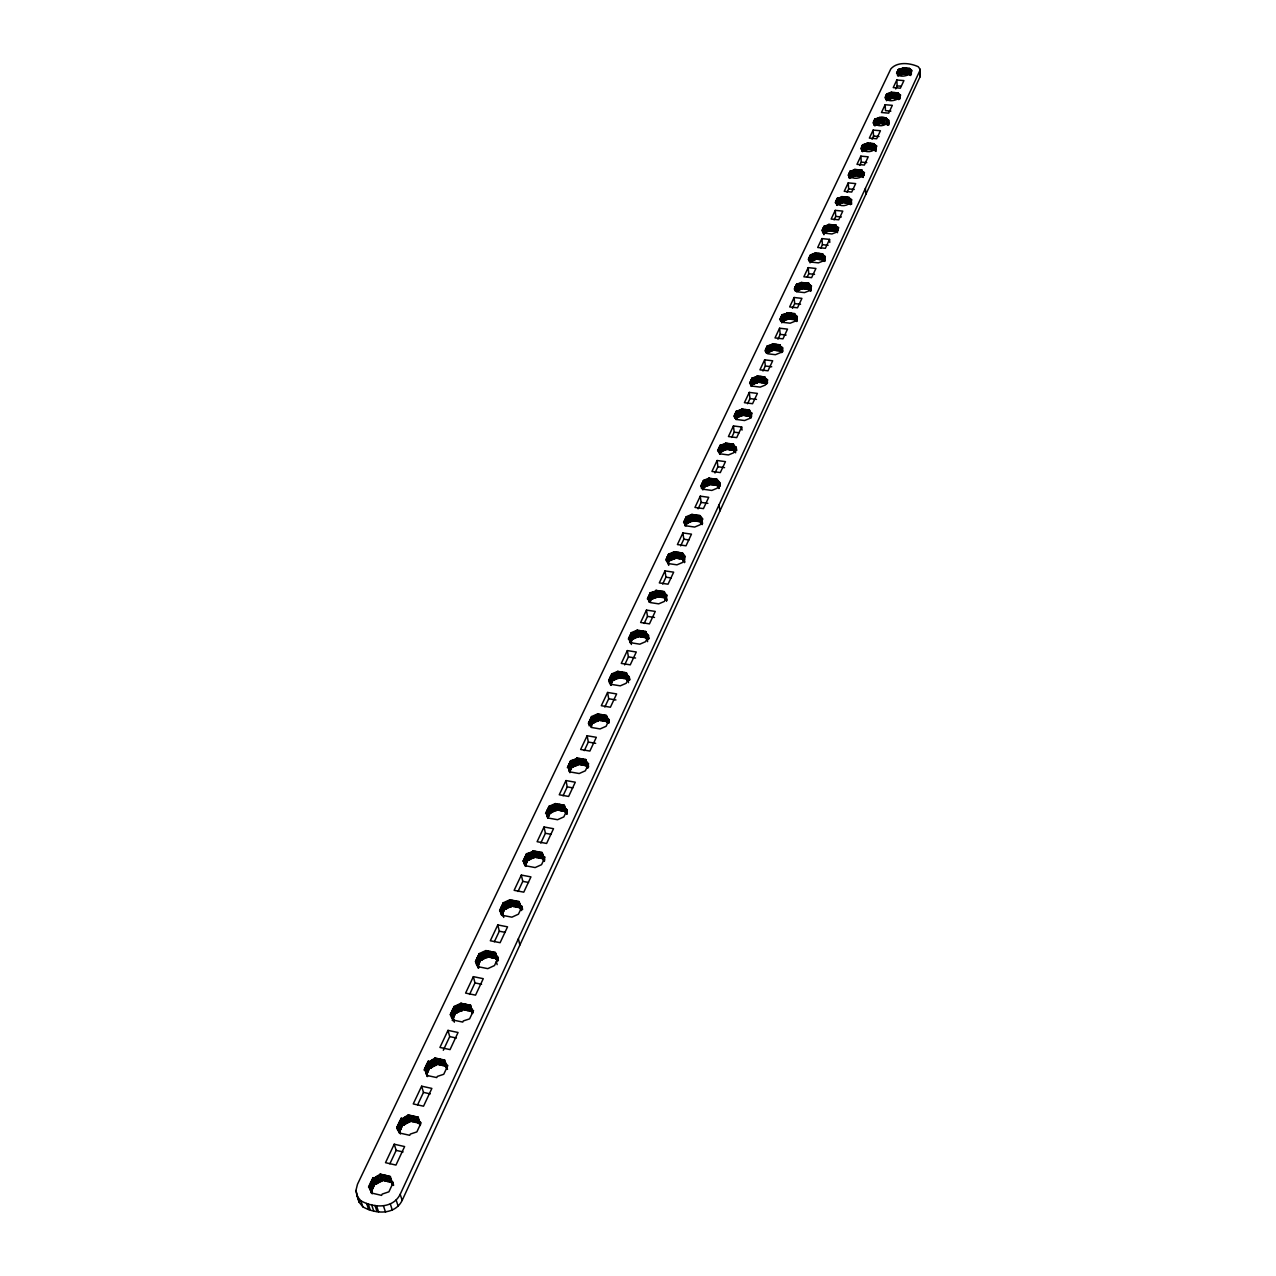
<?xml version="1.0" encoding="UTF-8"?>
<svg xmlns="http://www.w3.org/2000/svg" width="1276" height="1276" viewBox="0 0 1276 1276"><rect width="100%" height="100%" fill="white"/><g stroke="black" fill="none" stroke-linecap="round" stroke-linejoin="round"><path stroke-width="1.5" d="M919.852 77.166L919.773 68.84L918.289 66.735C910.075 62.955 897.395 61.376 890.823 68.92L357.471 1184.303L355.924 1190.524L357.12 1196.202L359.21 1202.327L362.863 1206.841C375.288 1214.082 394.81 1215.262 402.163 1200.413L919.852 77.166L919.773 68.84M357.12 1196.202L360.789 1200.716C373.246 1207.973 392.801 1209.154 400.201 1194.288L919.565 71.265M741.675 426.997L736.699 437.62L728.437 436.536L733.445 425.945L741.675 426.997L742.042 430.108M829.544 239.394L825.365 248.326L817.693 247.512L821.903 238.596L829.544 239.394L829.783 242.424M390.137 1177.11L392.609 1184.83L392.402 1182.629L382.274 1180.268L380.28 1174.143L390.424 1176.488L389.834 1177.748L391.955 1182.054L393.311 1182.373L388.909 1191.816L382.178 1194.097L381.588 1195.373L371.38 1192.98L371.986 1191.704L369.896 1187.366L368.525 1187.047L372.991 1177.652L374.346 1177.955L380.28 1174.143M417.938 1117.776L420.298 1125.464L420.075 1123.358L410.106 1121.125L404.348 1124.81L403.025 1124.507L401.111 1118.334L402.45 1118.637L408.224 1114.937L418.209 1117.17L420.442 1124.922M446.137 1067.534L446.68 1066.369L436.87 1064.264L435.1 1058.043L444.925 1060.149L446.137 1067.534L447.525 1069.352M470.365 1005.855L472.519 1013.495L472.28 1011.549L462.63 1009.539L460.859 1003.462M495.279 952.646L497.177 960.621L496.922 958.755L487.416 956.856L485.837 950.572L495.359 952.486L497.401 959.935M521.549 910.538L520.672 907.89M544.453 861.396L543.56 858.844L534.341 857.137L527.977 860.008L525.329 865.607M564.279 805.379L565.938 813.211L565.651 811.536L556.575 809.893L550.339 812.684L548.999 806.368L555.251 803.593L564.343 805.22L567.166 814.2M587.279 767.466L586.976 765.855L578.028 764.308L576.784 757.992L585.748 759.539L587.869 768.216M606.738 716.968L607.886 723.285L607.567 721.722L598.747 720.254L597.583 713.938L606.419 715.421L608.094 719.329L609.274 719.52L606.116 726.283L600.087 728.931L591.203 727.432L591.633 726.523L588.38 723.301L591.57 716.554L597.583 713.938M610.741 684.59L609.88 680.618L608.7 680.427L611.794 673.903L617.68 671.367L626.404 672.771L628.398 681.272L627.074 679.948L626.341 672.899M664.987 598.731L665.37 597.918L656.917 596.642L655.944 590.357L664.413 591.617L664.987 598.731L666.742 600.677L665.785 594.377L664.03 592.431M684.781 561.934L683.043 560.068L682.5 552.986L674.159 551.774L668.592 554.119L665.785 560.02L668.576 563.609L676.966 564.837L682.548 562.477L685.308 556.543L682.5 552.986M701.816 523.75L700.891 521.836L692.661 520.688L687.206 522.953L685.866 525.824L684.973 519.555M725.294 443.474L725.948 449.934L725.47 443.107L733.493 444.16L735.167 452.183L734.242 450.38L726.235 449.327L720.972 451.497L719.903 453.762L719.122 447.541M751.101 418.002L750.176 416.263L742.281 415.258L737.097 417.364L736.061 419.565L735.311 413.36M757.513 382.864L757.146 376.005L764.962 376.962L765.999 384.299L765.632 383.151L757.832 382.194L752.744 384.236L751.739 386.373L751.038 380.2M772.634 350.74L772.299 343.93L780.019 344.823L781.582 352.623L780.657 350.996L772.953 350.087L767.355 353.308L766.701 347.152M787.324 319.526L787.021 312.764L794.645 313.625L795.602 320.834L795.235 319.766L787.627 318.888L782.14 322.031L781.518 315.906M809.223 284.341L811.536 286.031L809.367 290.689L804.486 292.603L796.926 291.773L794.262 289.014L796.463 284.373L801.328 282.474L808.84 283.288L809.766 290.45L809.399 289.413L801.886 288.583L796.495 291.646L795.921 285.537M823.036 254.833L825.333 256.46L823.211 260.99L818.41 262.872L810.962 262.074L808.298 259.411L810.435 254.897L815.22 253.031L822.653 253.812L823.546 260.926L823.18 259.905L815.747 259.108L810.451 262.106L809.909 256.013M836.083 225.15L837.487 232.647L836.29 231.785L836.083 225.15L828.746 224.401L828.969 231.036L824.551 232.264L823.674 234.114M850.518 204.686L849.337 203.857L849.114 197.349M861.3 170.059L862.034 176.662L861.874 170.107L854.697 169.437L854.872 175.992L850.087 178.209L849.641 172.212M874.251 143.694L875.559 150.983L874.395 150.201L874.251 143.694L867.154 143.04L867.313 149.547L862.927 151.015L862.512 145.049M885.751 117.902C890.536 129.642 881.381 120.534 876.197 125.016L874.794 125.909L874.395 119.976M887.49 99.991L884.938 97.758L886.756 93.914L891.127 92.287L898.049 92.877L898.767 99.64L898.384 98.794M909.82 74.311L909.501 68.441L902.658 67.883L902.738 74.263L899.596 75.428M627.313 674.972L629.243 676.727L626.197 683.266L620.28 685.834L611.523 684.414L610.167 681.432M734.418 445.946L736.252 447.366L733.732 452.757L728.437 454.942L720.382 453.873L717.638 450.651L720.19 445.26L725.135 443.825M418.209 1117.17L417.651 1118.382L420.426 1124.443M470.621 1005.297L470.094 1006.413L472.216 1010.209L473.524 1010.48L469.6 1018.87L463.284 1020.944L462.757 1022.076L453.044 1020.034L453.57 1018.918L451.481 1015.09L450.189 1014.819L454.144 1006.461L460.955 1003.287L470.621 1005.297L471.37 1008.598M496.412 959.839L495.359 952.486M519.204 901.606L518.71 902.642L520.831 906.135L522.091 906.391L518.455 914.174L511.899 917.173L502.473 915.339L502.967 914.286L499.618 910.522L503.302 902.754L509.826 899.787L519.204 901.606L519.938 904.748M533.878 858.126L532.937 850.837L542.172 852.543L544.501 860.072M586.609 766.637L585.748 759.539L586.753 766.318M645.72 631.524L647.395 635.161L648.543 635.352L645.592 641.668L639.802 644.173L631.173 642.801L631.572 641.956L628.366 638.973L631.349 632.657L637.123 630.185L645.72 631.524L646.166 634.81M717.016 479.313L719.808 482.631L717.208 488.198L711.817 490.431L703.65 489.314L700.891 485.981L703.523 480.43L708.898 478.213L717.016 479.313L717.766 485.678M741.946 415.96L741.547 409.054L749.459 410.059L751.676 416.151M861.874 170.107L863.74 175.45M879.292 117.328L879.467 123.708C874.331 112.974 891.701 116.722 888.67 125.176M909.501 68.441L912.053 70.595L910.298 74.343L902.738 74.263M370.917 1192.438L375.016 1183.777L372.991 1177.652M403.025 1124.507L399.085 1132.833L397.155 1126.66M426.87 1074.041L429.932 1067.534L428.146 1061.313L429.454 1061.6L435.1 1058.043M452.198 1020.401L455.835 1012.697L462.103 1010.656L460.955 1003.287M477.926 965.948L480.781 959.903L479.186 953.635L485.837 950.572M502.058 914.86L504.817 909.038L503.302 902.754M547.771 818.091L550.339 812.684M610.614 685.1L612.911 680.22L611.794 673.903L613.102 680.252M667.906 563.801L669.533 560.387L668.592 554.119M837.263 198.322L835.238 202.597C838.89 205.723 844.026 206.967 848.811 203.937L849.784 204.032L851.794 199.742C848.125 196.632 843.021 195.403 838.236 198.418L837.263 198.322L837.582 204.67L837.104 198.657M394.22 1144.205L385.511 1162.675L395.959 1165.068L404.62 1146.566L394.22 1144.205L396.166 1150.378L389.866 1163.792M421.638 1086.179L413.249 1103.931L423.536 1106.196L431.862 1088.412L421.638 1086.179L423.472 1092.384L417.619 1104.793M447.988 1030.37L439.933 1047.437L450.045 1049.606L458.052 1032.491L447.988 1030.37L449.71 1036.606L443.298 1050.26M473.364 976.65L465.596 993.095L475.549 995.136L483.269 978.676L473.364 976.65L474.975 982.919L469.568 994.419M497.784 924.925L490.319 940.747L500.112 942.693L507.545 926.839L497.784 924.925L499.315 931.209L494.354 941.752M521.342 875.065L514.132 890.329L523.782 892.163L530.944 876.883L521.342 875.065L522.777 881.365L517.992 891.525M544.039 826.976L537.1 841.697L546.606 843.452L553.513 828.698L544.039 826.976L545.41 833.276L540.785 843.101M565.97 780.561L559.255 794.773L568.617 796.447L575.285 782.204L565.97 780.561L567.246 786.877L563.067 795.761M587.12 735.758L580.644 749.475L589.879 751.07L596.323 737.305L587.12 735.758L588.332 742.058L584.296 750.639M607.583 692.453L601.315 705.708L610.406 707.223L616.627 693.937L607.583 692.453L608.716 698.754L604.808 707.048M627.345 650.585L621.284 663.408L630.264 664.844L636.277 652.004L627.345 650.585L628.414 656.885L624.65 664.908M646.469 610.087L640.616 622.497L649.452 623.868L655.274 611.427L646.469 610.087L647.49 616.388L644.141 623.47M664.987 570.898L659.309 582.909L668.034 584.201L673.664 572.174L664.987 570.898L665.944 577.167L662.707 584.041M682.915 532.937L677.412 544.565L686.01 545.809L691.48 534.15L682.915 532.937L683.808 539.206L680.682 545.857M700.269 496.157L694.957 507.433L703.443 508.614L708.722 497.321L700.269 496.157L701.13 502.409L698.084 508.853M717.112 460.508L711.944 471.45L720.318 472.567L725.454 461.625L717.112 460.508L717.909 466.745L714.975 472.997M749.283 392.402L744.418 402.69L752.569 403.71L757.402 393.407L749.283 392.402L749.985 398.591L747.561 403.742M764.659 359.832L759.938 369.833L767.992 370.79L772.682 360.789L764.659 359.832L765.329 366.005L762.968 370.997M779.588 328.219L775.01 337.917L782.954 338.842L787.515 329.128L779.588 328.219L780.21 334.36L777.929 339.209M794.103 297.499L789.653 306.926L797.5 307.803L801.918 298.361L794.103 297.499L794.677 303.608L792.46 308.329M808.202 267.641L803.864 276.796L811.616 277.642L815.922 268.47L808.202 267.641L808.745 273.734L807.309 276.78M835.254 210.365L831.154 219.041L838.715 219.807L842.782 211.114L835.254 210.365L835.732 216.41L834.089 219.871M848.221 182.883L844.233 191.32L851.714 192.054L855.67 183.6L848.221 182.883L848.668 188.896L847.089 192.277M860.853 156.135L856.978 164.349L864.362 165.051L868.206 156.82L860.853 156.135L861.268 162.116L859.721 165.417M873.151 130.088L869.371 138.095L876.676 138.749L880.424 130.742L873.151 130.088L873.55 136.038L872.034 139.243M885.145 104.728L881.461 112.511L888.67 113.149L892.323 105.334L885.145 104.728L885.496 110.645L890.887 111.108M896.821 79.989L893.232 87.597L900.362 88.188L903.918 80.595L896.821 79.989L897.156 85.891L895.72 88.937M419.501 1121.365L421.112 1122.8L416.869 1131.892L410.282 1134.093L409.724 1135.305L399.675 1133.04L400.249 1131.828L398.16 1127.665L396.82 1127.378L401.111 1118.334M576.337 758.917L570.659 760.687L571.919 767.004L577.581 765.233L576.784 757.992M655.561 591.171L650.266 592.75L651.27 599.05L656.534 597.455L655.944 590.357M691.799 514.419L686.328 516.7L683.617 522.426L686.376 525.871L694.654 527.052L700.157 524.755L702.821 519.013L700.03 515.568L691.799 514.419L692.613 520.799M375.016 1183.777L376.372 1184.096L382.274 1180.268M429.932 1067.534L431.256 1067.805L436.87 1064.264M480.781 959.903L487.416 956.856M504.817 909.038L511.309 906.088L519.938 907.746M577.581 765.233L578.028 764.308M589.735 720.462L590.932 726.762L592.766 722.87L598.747 720.254M612.911 680.22L618.796 677.668L627.489 679.071M629.626 636.309L630.695 642.61L632.402 638.957L638.175 636.485L646.741 637.825L647.666 639.946L646.629 633.646M656.534 597.455L656.917 596.642M669.533 560.387L674.701 558.84L674.159 551.774L674.892 558.457M702.215 483.205L703.044 489.442L704.352 486.666L709.36 485.199L708.898 478.213M731.69 437.461L734.194 432.149L733.445 425.945M820.739 248.246L822.43 244.673L821.903 238.596M828.969 231.036L836.577 231.211M837.742 204.351L842.096 203.139L841.889 196.536M854.872 175.992L862.289 176.12M888.048 99.895L891.477 98.188L898.814 98.938L900.617 95.094L898.432 93.738M428.146 1061.313L424.015 1070.006L425.339 1070.293L427.141 1076.497M479.186 953.635L475.358 961.689L476.634 961.96L478.739 965.629L478.229 966.714L487.799 968.643L494.482 965.549L498.262 957.463L494.865 953.555M532.475 851.826L526.557 853.708L523.016 861.188L526.334 864.809L525.856 865.814L535.138 867.568L541.55 864.665L545.059 857.153L543.815 856.914M548.999 806.368L545.57 813.594L546.798 813.817L547.755 817.884M570.659 760.687L567.341 767.673L568.554 767.881L569.479 771.916M741.212 409.755L736.364 411.159L733.891 416.375L736.619 419.501L744.562 420.522L749.778 418.4L752.218 413.169L751.149 413.025M756.827 376.691L752.058 378.063L749.65 383.119L752.361 386.149L760.209 387.106L765.329 385.049L767.705 379.961L765.329 378.111M771.996 344.584L767.291 345.924L764.962 350.836L767.658 353.771L775.409 354.696L780.433 352.67L782.746 347.742L780.944 346.45M786.718 313.402L782.092 314.709L779.811 319.494L782.507 322.318L790.147 323.195L795.107 321.233L797.34 316.448L795.012 314.694M854.442 169.995L850.135 171.175L848.157 175.322C851.81 178.369 856.85 179.565 861.571 176.614L862.544 176.71L864.49 172.531L863.533 172.435M902.419 68.378L898.352 69.462L896.565 73.21L899.102 75.38L898.798 69.51M837.008 226.586L838.747 227.718L836.689 232.12L831.968 233.955L824.583 233.189L821.951 230.605L824.041 226.219L828.459 224.991M875.161 145.001L876.851 146.038L874.953 150.089L873.996 150.01C869.339 152.897 864.378 151.748 860.742 148.782L862.656 144.73L866.898 143.582M888.192 124.107L887.952 120.151L888.893 120.231L887.043 124.187L886.102 124.107C881.493 126.93 876.612 125.814 872.991 122.943L874.873 118.987L879.052 117.855M897.889 98.858C893.168 101.57 883.407 102.335 886.756 93.914L887.267 99.831M909.373 74.279C904.684 76.879 894.97 77.932 898.352 69.462M897.156 85.891L900.697 86.178M873.55 136.038L878.989 136.532M874.634 149.659L867.313 149.547L867.154 143.04M861.268 162.116L866.787 162.642M848.668 188.896L854.25 189.438M842.367 202.565L849.609 203.283M835.732 216.41L841.362 216.968M822.43 244.673L828.14 245.263M808.745 273.734L814.535 274.356M794.677 303.608L800.53 304.262M780.21 334.36L786.144 335.046M765.329 366.005L771.725 366.77M749.985 398.591L756.477 399.388M734.194 432.149L739.123 432.787M717.909 466.745L724.561 467.638M709.711 484.465L717.83 485.566L719.201 488.054L718.707 484.976M701.13 502.409L707.877 503.35M683.808 539.206L688.944 539.939M675.084 558.059L683.41 559.271M665.944 577.167L671.144 577.948M665.785 594.377L667.236 595.302L664.381 601.427L658.687 603.851L650.17 602.559L650.569 601.746L647.379 598.859L650.266 592.75L651.446 599.066L650.058 601.618L649.053 595.318M647.49 616.388L654.508 617.456M628.414 656.885L635.544 658.017M608.716 698.754L615.941 699.95M588.332 742.058L595.669 743.318M567.246 786.877L572.828 787.866M566.002 809.431L567.214 809.654L563.832 816.895L557.564 819.718L548.425 818.06L547.085 814.726M545.41 833.276L551.072 834.313M522.777 881.365L528.535 882.45M499.315 931.209L505.152 932.357M474.975 982.919L481.578 984.259M449.71 1036.606L456.409 1038.026M423.472 1092.384L430.267 1093.883M396.166 1150.378L403.088 1151.941M585.317 760.464L588.619 763.798L585.349 770.8L579.192 773.527L570.181 771.948L568.841 768.758M444.383 1061.313L447.382 1068.379M360.789 1200.716L362.863 1206.841M355.924 1190.524L359.21 1202.327M366.627 1203.443L368.684 1209.552M371.571 1204.608L373.613 1210.717M368.158 1203.81L370.231 1209.919M371.204 1190.763L372.225 1193.826M369.896 1187.366L371.683 1193.172M369.673 1187.318L371.204 1191.912M369.211 1187.206L370.231 1190.269M368.876 1186.313L369.896 1189.376M374.969 1205.405L377.01 1211.53M371.109 1181.608L373.15 1187.733M370.758 1182.342L372.799 1188.466M370.407 1183.075L372.448 1189.2M369.641 1184.702L371.683 1190.827M376.516 1205.772L378.557 1211.897M374.139 1177.908L376.372 1184.096M383.518 1206.091L385.543 1212.2M373.661 1177.796L375.702 1183.937M373.198 1177.7L375.224 1183.825M372.64 1178.386L374.666 1184.511M371.874 1179.997L373.916 1186.122M376.883 1176.392L378.892 1182.533M375.575 1177.11L377.584 1183.251M381.061 1174.319L383.071 1180.459M390.328 1204.018L392.322 1210.142M380.184 1174.335L382.194 1180.475M379.977 1174.765L381.987 1180.906M379.769 1175.196L381.684 1181.528M378.254 1175.818L380.264 1181.959M385.352 1175.308L387.346 1181.448M384.554 1175.132L386.548 1181.273M382.816 1174.717L384.81 1180.858M390.328 1176.679L393.168 1185.452M389.627 1176.312L391.62 1182.437M389.93 1177.541L391.828 1183.889M396.134 1199.95L398.112 1206.075M387.888 1175.898L389.866 1182.039M386.134 1175.499L388.127 1181.64M392.641 1182.214L393.63 1185.276M392.163 1182.102L393.152 1185.165M400.201 1194.288L402.163 1200.413M397.905 1125.113L399.819 1131.286M399.484 1130.919L400.441 1133.997M397.952 1127.633L399.819 1132.992M397.027 1127.426L398 1130.504M396.82 1127.378L397.793 1130.456M400.042 1120.583L401.956 1126.756M399.308 1122.13L401.222 1128.319M398.973 1122.848L400.887 1129.021M398.638 1123.55L400.552 1129.723M403.631 1117.808L405.545 1123.996M402.45 1118.637L404.348 1124.81M402.243 1118.589L404.141 1124.762M401.781 1118.478L403.679 1124.666M401.318 1118.382L403.232 1124.555M400.776 1119.036L402.69 1125.209M406.262 1116.564L408.161 1122.736M404.923 1117.122L406.821 1123.295M410.728 1115.495L412.595 1121.684M409.006 1115.112L410.888 1121.301M408.224 1114.937L410.027 1121.317M407.937 1115.543L409.835 1121.732M407.746 1115.958L409.644 1122.146M407.65 1116.149L409.548 1122.338M413.998 1116.229L415.864 1122.417M413.217 1116.053L415.099 1122.242M412.435 1115.878L414.317 1122.067M417.427 1116.994L419.517 1124.571M415.721 1116.612L417.587 1122.8M425.052 1067.821L427.572 1076.497M425.131 1070.245L426.519 1074.504M427.109 1063.482L428.911 1069.687M426.407 1064.966L428.21 1071.186M426.088 1065.651L427.891 1071.872M425.769 1066.337L427.572 1072.542M430.618 1060.803L432.405 1067.023M429.454 1061.6L431.256 1067.805M429.246 1061.552L431.049 1067.773M428.8 1061.457L430.602 1067.661M428.353 1061.361L430.14 1067.565M427.827 1061.983L429.613 1068.203M434.829 1058.617L436.599 1064.838M434.637 1059.016L436.408 1065.237M434.558 1059.192L436.328 1065.412M433.186 1059.59L434.972 1065.811M431.862 1060.133L433.649 1066.353M437.556 1058.57L439.327 1064.79M435.866 1058.203L437.636 1064.423M435.004 1058.219L436.791 1064.439M442.469 1059.622L444.223 1065.843M440.778 1059.255L442.533 1065.476M440.013 1059.096L441.767 1065.316M439.247 1058.936L441.002 1065.157M445.276 1061.887L447.094 1067.805M445.165 1062.174L446.919 1068.395M445.085 1062.286L446.409 1066.959M444.16 1059.989L446.217 1067.358M451.481 1015.09L453.028 1020.832M451.273 1015.042L452.135 1018.168M450.492 1014.165L451.353 1017.291M453.155 1008.534L454.862 1014.787M452.47 1009.97L454.176 1016.222M452.167 1010.624L453.873 1016.876M451.863 1011.278L453.554 1017.53M453.57 1018.918L454.336 1022.204M451.178 1012.729L453.044 1020.274M456.569 1005.967L458.259 1012.203M455.436 1006.716L457.127 1012.969M455.245 1006.684L456.936 1012.921M454.798 1006.589L456.489 1012.841M454.144 1006.461L456.042 1012.745M453.841 1007.099L455.532 1013.351M460.684 1003.845L462.359 1010.098M460.508 1004.228L462.183 1010.48M460.429 1004.403L462.103 1010.656M459.089 1004.786L460.764 1011.039M457.797 1005.313L459.472 1011.565M465.022 1004.132L466.697 1010.385M463.363 1003.797L465.038 1010.034M461.705 1003.446L463.379 1009.699M468.196 1004.786L469.855 1011.039M466.537 1004.451L468.196 1010.704M465.788 1004.292L467.447 1010.544M471.945 1009.157L472.758 1012.283M471.482 1008.152L472.726 1012.841M470.19 1006.238L471.833 1012.49M469.871 1005.137L471.753 1012.665M477.575 957.032L479.186 963.3M477.272 957.67L478.883 963.938M476.985 958.292L478.58 964.56M477.974 964.815L478.771 967.958M476.315 959.68L478.165 967.064M476.634 961.96L478.245 968.229M476.442 961.913L477.24 965.055M475.996 961.833L476.809 964.959M475.661 961.067L476.873 965.773M480.462 953.89L482.057 960.158M480.255 953.858L481.85 960.126M479.824 953.762L481.419 960.03M479.377 953.682L480.972 959.951M478.883 954.273L480.478 960.541M478.229 955.644L479.84 961.913M484.019 952.024L485.598 958.308M482.759 952.534L484.354 958.802M481.562 953.156L483.157 959.424M488.214 951.051L489.793 957.319M486.587 950.732L488.166 957M485.757 950.748L487.336 957.016M485.582 951.114L487.161 957.383M485.406 951.481L486.906 957.925M446.233 1064.168L447.828 1065.556L443.745 1074.28L437.301 1076.418L436.759 1077.582L426.886 1075.445L427.428 1074.264L425.339 1070.293M492.983 952.008L494.546 958.276M491.34 951.673L492.903 957.957M490.606 951.529L492.169 957.798M489.856 951.386L491.42 957.654M497.624 957.335L498.39 960.477M497.177 957.239L497.959 960.381M496.683 956.187L497.863 960.892M495.12 953.012L496.667 959.297M494.625 952.327L496.492 959.664M496.38 961.498L497.146 964.64M499.921 909.916L501.053 914.621M502.393 904.7L503.892 910.984M501.755 906.024L503.27 912.308M501.468 906.63L502.983 912.914M502.967 914.286L503.733 917.428M501.181 907.236L502.696 913.52M500.543 908.576L502.377 915.817M500.878 910.761L501.931 914.892M500.686 910.729L501.452 913.871M505.647 902.292L507.146 908.576M504.562 902.993L506.062 909.294M504.371 902.961L505.87 909.246M503.94 902.882L505.44 909.166M503.51 902.802L505.009 909.086M503.015 903.36L504.53 909.644M510.56 899.931L512.043 906.231M509.826 899.787L511.229 906.247M509.571 900.314L511.07 906.598M509.411 900.665L510.894 906.949M509.331 900.824L510.815 907.124M518.375 938.753L519.874 945.038M508.039 901.191L509.539 907.491M506.811 901.685L508.311 907.97M514.515 900.697L515.982 906.981M513.781 900.553L515.249 906.853M512.17 900.25L513.638 906.534M520.082 904.237L521.182 908.959M519.125 901.765L520.943 909.692M518.949 902.116L520.05 906.837M518.471 901.462L520.177 908.927M516.86 901.143L518.327 907.443M515.233 900.84L516.716 907.124M521.884 906.343L522.618 909.501M521.453 906.263L522.187 909.405M521.023 906.183L521.756 909.325M520.544 905.163L521.565 909.294M525.68 855.574L527.1 861.874M525.074 856.85L526.494 863.15M524.787 857.44L526.222 863.74M524.516 858.03L525.935 864.33M524.994 863.246L525.696 866.404M523.91 859.306L525.329 866.149M524.053 861.38L524.771 864.538M523.288 860.598L524.34 864.458M528.854 853.245L530.274 859.545M527.61 853.899L529.221 860.231M527.179 853.819L528.599 860.12M526.557 853.708L528.168 860.04M526.286 854.282L527.706 860.582M533.655 850.964L535.059 857.265M532.937 850.837L534.277 857.281M532.698 851.331L534.102 857.632M531.215 852.177L532.618 858.493M530.003 852.655L531.406 858.955M538.281 851.826L539.668 858.126M537.563 851.682L538.95 857.982M536.829 851.555L538.233 857.855M535.25 851.252L536.638 857.568M543.528 855.973L544.214 859.131M543.066 855.095L544.102 859.817M542.172 852.543L543.847 860.582M541.949 853.038L543.321 859.354M541.79 853.389L543.161 859.689M541.455 852.416L543.097 859.849M539.876 852.113L541.247 858.413M544.007 856.946L544.708 860.104M546.431 811.791L547.468 816.975M546.606 813.785L547.276 816.943M550.02 806.56L551.551 812.908M549.605 806.48L550.945 812.796M549.19 806.416L550.53 812.716M548.728 806.942L550.068 813.243M548.138 808.171L549.477 814.487M547.563 809.415L548.903 815.731M547.292 809.989L548.632 816.289M547.021 810.547L548.361 816.847M553.561 804.901L554.885 811.217M552.364 805.363L553.704 811.664M551.248 805.922L552.588 812.238M557.516 803.992L558.84 810.308M555.953 803.72L557.277 810.021M555.251 803.593L556.495 810.053M555.012 804.071L556.336 810.388M554.869 804.406L556.113 810.866M562.078 804.821L563.37 811.121M560.499 804.534L561.823 810.85M559.797 804.406L561.105 810.723M559.079 804.279L560.403 810.595M566.608 809.542L567.262 812.7M565.699 808.521L566.672 813.259M565.252 807.676L566.544 813.992M564.12 805.698L565.428 812.014M563.641 805.092L565.204 812.493M568.171 765.919L569.192 771.039M571.664 760.863L573.115 767.211M571.249 760.799L572.509 767.099M570.851 760.719L572.111 767.035L570.021 771.023L568.745 764.723M570.404 761.23L571.664 767.546M569.83 762.426L571.09 768.742M569.271 763.622L570.531 769.938M569 764.18L570.276 770.481M569.287 769.572L569.925 772.73M575.125 759.252L576.369 765.568M573.961 759.698L575.221 766.015M572.876 760.257L574.12 766.557M579.017 758.375L580.261 764.691M577.486 758.104L578.73 764.42M576.704 758.135L577.964 764.452M576.561 758.454L577.661 765.09M583.499 759.156L584.727 765.472M581.968 758.885L583.196 765.201M581.266 758.757L582.494 765.074M580.564 758.646L581.792 764.962M588.013 763.702L588.619 766.86M587.598 763.622L588.204 766.78M587.104 762.713L588.013 766.748M586.657 761.9L587.566 766.637M585.046 759.411L586.545 766.78M590.23 719.393L591.426 725.709M589.975 719.919L591.171 726.235M589.177 721.61L589.783 724.768M588.635 722.774L589.225 725.932M593.755 716.139L594.935 722.439M592.766 716.761L593.946 723.061M592.574 716.729L593.755 723.045M592.176 716.665L593.356 722.966M591.57 716.554L592.957 722.902M591.33 717.08L592.527 723.396M590.772 718.244L591.968 724.545M598.269 714.05L599.449 720.366M597.375 714.385L598.54 720.701M597.216 714.704L598.332 721.147M595.956 715.166L597.136 721.482M594.823 715.597L596.004 721.913M602.687 714.799L603.851 721.1M602.001 714.672L603.165 720.988M601.299 714.56L602.479 720.876M599.784 714.305L600.964 720.621M608.684 719.425L609.258 722.583M608.269 719.361L608.843 722.519M607.791 718.484L608.652 723.221M607.328 717.686L608.189 722.423M606.355 715.549L607.36 722.184M606.068 716.171L607.216 722.487M605.733 715.294L607.153 722.631M604.202 715.038L605.366 721.355M610.008 677.668L611.14 683.984M610.63 682.197L611.188 685.356M609.481 678.8L610.725 685.34M609.29 680.523L609.864 683.681M608.955 679.917L609.513 683.075M613.931 673.489L615.048 679.805M612.783 674.063L614.075 680.411M612.384 673.999L613.501 680.315M611.555 674.414L612.671 680.73M611.029 675.53L612.145 681.847M610.502 676.663L611.619 682.963M610.247 677.157L611.379 683.473M617.68 671.367L618.732 677.811M617.472 671.798L618.589 678.098M617.345 672.101L618.381 678.545M616.101 672.548L617.217 678.864M614.984 672.978L616.101 679.279M622.72 672.181L623.82 678.481M622.034 672.069L623.135 678.369M621.364 671.958L622.449 678.258M619.865 671.718L620.965 678.019M618.366 671.479L619.466 677.779M627.76 675.722L628.621 679.693M627.952 679.486L628.494 682.644M626.404 672.771L627.808 680.571M626.053 673.505L627.074 679.948M625.719 672.659L626.803 678.976M624.219 672.42L625.304 678.72M629.243 676.727L629.786 679.885M629.052 676.695L629.594 679.853M628.653 676.631L629.196 679.789M628.255 676.567L628.797 679.725M630.089 635.32L631.157 641.621M629.865 635.815L631.381 644.508M629.818 639.93L630.344 643.088M629.116 637.394L629.865 642.275M633.454 632.258L634.507 638.558M633.55 639.148L632.497 632.848L633.375 639.116M631.923 632.752L632.976 639.053M631.349 632.657L632.593 638.989M631.11 633.151L632.178 639.451M630.599 634.236L631.668 640.536M637.793 630.296L638.845 636.596M637.123 630.185L638.112 636.628M636.931 630.615L637.84 637.202M636.724 631.03L637.777 637.33M635.576 631.349L636.628 637.649M634.475 631.748L635.528 638.048M642.083 630.966L643.12 637.266M641.413 630.854L642.45 637.155M640.743 630.759L641.78 637.059M639.276 630.519L640.313 636.82M648.367 635.32L648.878 638.463M647.969 635.257L648.83 638.989M647.57 635.193L648.08 638.351M647.091 634.379L647.857 639.116M646.039 632.976L647.586 641.653M645.512 631.955L646.406 638.542L645.05 631.429M643.567 631.189L644.603 637.49M651.223 592.893L652.227 599.194M650.84 592.846L651.829 599.13M650.042 593.228L651.047 599.513M649.548 594.281L650.553 600.565M648.83 595.796L649.835 602.097M648.607 596.275L649.356 600.996M648.096 597.327L649.021 602.176M655.609 591.043L656.598 597.327M654.428 591.474L655.417 597.758M653.344 591.873L654.333 598.157M652.339 592.351L653.328 598.651M651.398 592.925L652.403 599.21M660.17 590.979L661.143 597.28M659.517 590.884L660.49 597.184M658.049 590.676L659.038 596.961M656.598 590.453L657.587 596.737M655.752 590.756L656.725 597.04M665.338 593.675L666.503 601.028M664.748 593.021L665.705 599.321M664.222 592.032L665.179 598.316M663.743 591.522L664.716 597.822M662.292 591.298L663.265 597.599M660.84 591.091L661.813 597.375M666.088 595.142L666.822 599.864M668.768 554.151L669.693 560.419M668.369 554.582L669.31 560.85M667.89 555.586L668.831 561.871M667.412 556.607L668.704 565.38M667.188 557.07L668.13 563.354M666.965 557.532L667.683 562.237M666.487 558.553L666.965 561.679M672.675 552.859L673.6 559.143M671.607 553.258L672.548 559.526M670.618 553.736L671.559 560.005M669.533 554.263L670.634 560.563M669.15 554.199L670.075 560.483M677.668 552.285L678.593 558.569M676.232 552.077L677.157 558.362M674.797 551.87L675.722 558.154M673.84 552.444L674.701 558.84M682.851 554.342L683.761 560.627M682.325 553.385L683.043 560.068M681.847 552.891L682.756 559.175M680.411 552.683L681.336 558.968M678.976 552.476L679.901 558.76M678.322 552.38L679.247 558.665M684.191 556.384L684.638 559.526M683.888 555.65L684.558 560.371M683.426 554.964L684.606 562.19M683.936 559.51L684.383 562.652M686.871 516.78L687.764 523.032M686.328 516.7L687.381 522.985M686.121 517.147L686.998 523.399M685.643 518.12L686.536 524.388M685.18 519.109L686.073 525.377M684.765 520.002L685.435 524.691M684.718 522.57L685.164 525.712M684.287 520.991L684.957 525.68M691.608 514.802L692.485 521.071M691.496 515.057L692.31 521.453M690.348 515.472L691.209 521.74M689.295 515.855L690.172 522.107M688.322 516.317L689.2 522.57M687.429 516.844L688.306 523.112M687.254 516.828L688.147 523.08M695.914 514.994L696.776 521.262M695.276 514.914L696.138 521.166M693.857 514.707L694.718 520.975M692.437 514.515L693.315 520.768M701.72 518.854L702.358 523.559M701.417 518.152L702.263 524.42M700.955 517.482L702.119 524.564M700.38 516.876L701.242 523.144M700.253 517.147L700.715 522.219M699.726 516.222L700.54 522.602M699.392 515.488L700.253 521.756M697.972 515.281L698.833 521.549M696.552 515.089L697.414 521.358M701.545 484.593L701.975 487.719M701.098 485.55L701.513 488.66M701.896 518.885L702.534 523.575M705.484 480.047L706.314 486.3M704.432 480.558L705.437 486.826M704.065 480.51L704.894 486.746M703.523 480.43L704.527 486.698M703.315 480.861L704.145 487.113M702.869 481.818L703.698 488.054M702.406 482.775L703.251 489.011M702.007 483.636L702.837 489.872L702.294 486.81M709.52 478.293L710.349 484.545M708.834 478.325L709.536 484.832M708.595 478.835L709.36 485.199M707.462 479.234L708.292 485.486M706.441 479.601L707.271 485.853M714.991 479.042L715.804 485.279M713.587 478.851L714.4 485.103M712.949 478.771L713.762 485.008M712.311 478.675L713.14 484.928M710.923 478.484L711.737 484.736M719.632 482.615L720.206 485.757M719.6 483.062L719.999 486.188M719.249 482.567L719.648 485.693M718.882 482.503L719.281 485.63M718.404 481.802L718.994 486.491M717.941 481.164L718.898 488.533M717.367 480.574L718.181 486.826M716.841 479.68L717.527 486.188L716.378 479.234M719.09 504.754L719.903 511.022M721.1 445.388L721.881 451.608M720.733 445.34L721.514 451.56M720.35 445.292L721.147 451.513M720.19 445.26L720.972 451.497M719.983 445.691L720.78 451.911M719.552 446.616L720.334 452.836M718.914 447.956L719.712 454.176M718.723 448.37L719.313 453.044M718.276 449.296L718.675 452.406M725.47 443.107L726.188 449.455M724.066 444.112L724.848 450.332M723.061 444.463L723.843 450.683M722.12 444.893L722.902 451.13M721.259 445.404L722.041 451.64M730.111 443.713L730.861 449.95M729.473 443.633L730.239 449.854M728.851 443.554L729.617 449.774M727.464 443.378L728.245 449.599M726.092 443.187L726.857 449.423M735.71 447.302L736.092 450.412M735.343 447.254L735.726 450.364M735.183 447.222L735.55 450.348M734.864 446.568L735.614 452.805M733.844 445.388L734.609 451.608M733.493 444.16L734.083 450.747M733.206 444.766L733.907 451.098M732.871 444.08L733.62 450.3M731.483 443.889L732.249 450.125M736.523 411.175L737.257 417.38M736.364 411.159L737.097 417.364M736.172 411.574L736.906 417.778M735.742 412.467L736.475 418.672M735.12 413.759L735.678 418.416M734.928 414.174L735.295 417.284M734.497 415.067L734.88 418.177M736.252 447.366L736.635 450.492M736.092 447.35L736.459 450.46M740.176 410.027L740.909 416.231M739.187 410.378L739.92 416.582M738.262 410.792L738.995 416.997M737.416 411.287L738.15 417.491L737.257 411.271M736.89 411.223L737.624 417.427M746.125 409.628L746.843 415.832M745.503 409.548L746.221 415.769M744.881 409.484L745.615 415.689M743.525 409.309L744.243 415.513M742.169 409.133L742.887 415.338M741.547 409.054L742.217 415.37M741.388 409.405L742.106 415.609M750.846 412.387L751.373 417.045M750.4 411.781L750.926 416.439M749.825 411.239L750.543 417.443M749.459 410.059L750.129 416.375M749.299 410.409L749.857 416.965M748.852 409.979L749.554 416.183M747.481 409.803L748.199 416.008M752.058 378.063L752.904 384.267M751.867 378.462L752.553 384.634M751.452 379.323L752.154 385.511M750.846 380.583L751.181 385.623M750.703 383.247L751.054 386.341M750.256 381.859L750.607 384.953M757.146 376.005L757.784 382.29M756.987 376.34L757.561 382.768M755.807 376.946L756.493 383.135M754.834 377.297L755.52 383.47M753.925 377.712L754.626 383.885M753.095 378.19L753.797 384.363M752.936 378.174L753.622 384.347M752.569 378.127L753.271 384.299M761.676 376.564L762.346 382.736M761.054 376.484L761.74 382.672M760.448 376.404L761.118 382.593M759.108 376.245L759.778 382.433M757.769 376.085L758.438 382.274M767.179 379.897L767.514 382.991M766.812 379.865L767.147 382.959M766.653 379.833L766.988 382.928M766.334 379.211L766.844 383.853M765.903 378.637L766.398 383.279M764.818 377.297L765.472 383.486M764.707 377.536L765.329 383.821M764.356 376.883L765.026 383.071M763.016 376.723L763.686 382.912M768.312 346.051L768.965 352.208M768.152 346.019L768.806 352.176M767.801 345.987L768.455 352.144M767.45 345.94L768.104 352.096M767.291 345.924L767.753 352.463M766.302 347.997L766.621 353.005M765.935 348.763L766.429 353.388M772.905 343.994L773.543 350.15M772.299 343.93L772.793 350.406M770.991 344.839L771.629 350.996M770.034 345.174L770.672 351.331M769.141 345.573L769.779 351.729M778.089 344.6L778.727 350.756M776.765 344.44L777.403 350.613M776.159 344.376L776.797 350.533M775.553 344.313L776.191 350.469M774.229 344.153L774.867 350.31M781.135 316.719L781.741 322.86M780.768 317.469L781.087 320.531M780.386 318.282L780.689 321.361M782.555 348.125L782.874 351.203M782.172 348.97L782.475 352.048M781.869 347.63L782.172 352.24M781.39 347.024L781.853 351.634M780.386 345.94L781.008 352.112M780.019 344.823L780.609 351.091M779.875 345.158L780.338 351.65M779.413 344.759L780.051 350.916M785.729 313.641L786.335 319.782M784.788 313.976L785.394 320.101M783.911 314.375L784.517 320.499M783.097 314.821L783.719 320.962M782.938 314.805L783.56 320.946M782.587 314.757L783.209 320.898M782.252 314.725L782.858 320.866M782.092 314.709L782.523 321.217M790.833 313.194L791.423 319.319M790.227 313.114L790.833 319.255M788.919 312.971L789.525 319.112M787.611 312.827L788.217 318.952M787.627 318.888L787.021 312.764L787.372 319.431M796.32 316.32L796.766 320.93M796.001 315.746L796.702 321.536M795.57 315.204L796.16 321.345M794.645 313.625L795.187 319.861M794.485 313.944L794.932 320.404M794.039 313.545L794.629 319.686M792.731 313.402L793.321 319.542M791.423 313.258L792.013 319.399M798.266 284.038L798.824 290.146M797.468 284.484L798.042 290.593M797.309 284.468L797.883 290.577M796.974 284.436L797.548 290.545M796.623 284.389L797.197 290.497M796.463 284.373L796.862 290.848M795.538 286.334L795.969 290.912M795.363 286.701L795.793 291.279M795.187 287.052L795.49 290.115M794.82 287.85L795.107 290.912M796.479 316.336L796.926 320.946M803.194 282.682L803.768 288.791M801.902 282.538L802.476 288.647M801.328 282.474L801.743 288.886M801.073 283.001L801.599 289.205M800.052 283.336L800.626 289.445M799.127 283.655L799.701 289.764M808.553 283.91L809.112 290.035M808.266 283.224L808.809 289.349M806.958 283.081L807.517 289.205M805.666 282.953L806.225 289.062M805.076 282.889L805.635 288.998M804.502 282.825L805.06 288.934M810.946 254.945L811.472 261.022M810.595 254.913L810.978 260.974M810.276 255.248L810.818 261.325M809.542 256.795L810.085 262.872M809.207 257.497L809.478 260.543M808.84 258.278L809.112 261.325M810.675 285.936L810.93 290.497M810.212 285.346L810.898 291.056M809.766 284.819L810.324 290.944M808.84 283.288L809.351 289.508M808.697 283.607L809.159 289.923M815.811 253.095L816.337 259.172M815.22 253.031L815.715 259.203M815.077 253.334L815.476 259.714M813.976 253.876L814.503 259.953M813.067 254.179L813.594 260.272M812.206 254.562L812.748 260.639M811.44 254.993L811.983 261.07M811.281 254.977L811.823 261.054M820.803 253.621L821.313 259.698M819.527 253.477L820.037 259.57M818.937 253.43L819.463 259.506M818.363 253.366L818.889 259.443M817.087 253.222L817.613 259.315M824.184 226.235L824.551 232.264M823.881 226.554L824.376 232.615M823.514 227.303L824.025 233.364M823.674 231.738L823.929 234.768M823.164 228.069L823.371 232.95M822.829 228.755L823.211 233.301M822.478 229.505L822.733 232.535M824.87 260.942L824.487 256.38L824.695 261.421M824.009 255.806L824.408 260.384M823.578 255.296L824.089 261.389M822.653 253.812L823.036 260.208M822.414 254.323L822.892 260.511M822.079 253.749L822.589 259.841M828.746 224.401L829.001 230.94M827.518 225.23L828.012 231.275M826.609 225.533L827.119 231.578M825.779 225.9L826.29 231.945M825.014 226.315L825.524 232.376M824.87 226.299L825.365 232.36M824.535 226.267L825.03 232.312M834.249 224.959L834.743 231.02M832.989 224.831L833.483 230.892M832.415 224.767L832.909 230.828M831.84 224.72L832.335 230.765M830.58 224.592L831.075 230.637M829.32 224.464L829.815 230.509M837.407 198.338L837.885 204.351M836.753 199.391L837.231 205.404M836.402 200.125L836.769 204.639M836.243 200.46L836.609 204.973M837.901 227.638L838.157 230.669M837.758 227.622L837.997 230.653M837.439 227.08L837.678 230.111M836.466 226.139L836.944 232.2M835.86 225.645L836.29 231.785M835.509 225.086L836.003 231.147M842.463 196.6L842.926 202.629M841.857 196.632L842.096 203.139M840.693 197.349L841.155 203.378M839.799 197.636L840.278 203.666M838.986 198.003L839.448 204.032M838.236 198.418L838.555 204.431M837.742 198.37L838.22 204.399M847.344 197.078L847.79 203.107M846.084 196.951L846.546 202.98M845.525 196.903L845.988 202.932M844.951 196.839L845.414 202.868M843.707 196.727L844.17 202.74M851.092 171.255L851.379 177.236M850.613 171.207L851.06 177.204M850.279 171.175L850.725 177.173M850.135 171.175L850.422 177.492M849.306 172.914L849.481 177.747M851.299 199.694L851.634 204.224M848.987 173.568L849.337 178.417M850.964 199.662L851.156 204.176M848.652 174.286L848.875 177.284M850.502 199.136L850.837 203.666M850.071 198.657L850.406 203.171M849.529 198.211L849.975 204.24M849.018 197.541L849.337 203.857M848.588 197.206L849.034 203.235M856.483 169.596L856.914 175.594M855.255 169.485L855.686 175.482M854.697 169.437L854.904 175.897M853.516 170.218L853.947 176.216M852.639 170.506L853.086 176.503M851.826 170.856L852.272 176.854M861.826 170.202L862.066 176.582M860.072 169.947L860.502 175.944M858.844 169.82L859.274 175.833M858.285 169.772L858.716 175.769M857.727 169.724L858.158 175.721M865.128 144.092L865.543 150.058M864.33 144.427L864.745 150.393M863.613 144.826L864.027 150.791M863.469 144.81L863.884 150.775M863.134 144.778L863.549 150.743M862.815 144.746L863.07 150.696M865.399 188.369L865.814 194.399M862.177 145.751L862.608 151.716M864.012 172.483L864.219 175.482M861.858 146.437L862.161 150.919M863.677 172.451L863.884 175.45M861.699 146.756L862.018 151.238M863.214 171.941L863.421 174.94M862.783 171.478L863.198 177.476M862.241 171.048L862.672 177.045M870.152 143.311L870.551 149.276M868.924 143.199L869.339 149.164M867.712 143.087L868.111 149.053M865.989 143.805L866.404 149.77M876.054 145.958L876.102 148.941M874.076 120.662L874.188 124.92M875.591 145.464L875.974 151.429M873.789 121.268L874.044 125.239M874.634 144.587L875.017 150.568M874.124 143.965L874.395 150.201M873.693 143.63L874.092 149.611M872.481 143.518L872.864 149.499M871.253 143.406L871.652 149.388M870.695 143.359L871.109 149.34M878.159 118.078L878.526 124.011M877.298 118.365L877.681 124.298M876.516 118.684L876.899 124.633M875.799 119.083L876.197 125.016M875.655 119.067L876.038 125M875.336 119.035L875.719 124.968M875.017 119.003L875.256 124.936M874.73 119.306L875.113 125.239M884.555 117.791L884.922 123.74M883.343 117.695L883.726 123.628M882.801 117.647L883.167 123.581M882.258 117.599L882.625 123.533M881.046 117.488L881.429 123.421M879.85 117.376L880.217 123.325M888.383 93.611L888.75 99.528M887.681 93.993L887.905 99.879M887.219 93.945L887.586 99.863M888.415 120.183L888.67 124.155M886.31 94.871L886.66 100.772M885.991 95.525L886.23 99.464M887.633 119.673L887.889 123.628M885.847 95.828L886.086 99.767M887.219 119.226L887.586 125.176M886.692 118.828L887.059 124.777M886.31 117.95L886.469 124.33M894.045 92.542L894.396 98.443M892.849 92.43L893.2 98.348M891.669 92.335L892.02 98.236M891.127 92.287L891.238 98.715M889.994 93.02L890.345 98.922M889.165 93.292L889.516 99.193M899.835 95.03L899.915 98.954M897.905 70.403L898.24 76.289M899.389 94.552L899.612 98.491M897.602 71.041L897.825 74.965M898.958 94.121L899.181 98.061M897.459 71.344L897.538 75.555M898.049 92.877L898.272 99.049M897.841 93.308L898.144 99.305M897.507 92.829L897.841 98.746M896.31 92.733L896.661 98.635M895.13 92.622L895.465 98.539M894.588 92.59L894.939 98.491M903.185 67.915L903.504 73.801M902.658 67.883L902.866 74.008M901.542 68.585L901.877 74.471M900.712 68.856L901.047 74.742M899.947 69.175L900.282 75.061M899.261 69.542L899.452 75.412M898.495 69.478L898.83 75.364M908.959 68.394L909.581 74.821L909.294 68.856M907.778 68.298L908.097 74.183M906.614 68.202L906.933 74.088M906.072 68.154L906.391 74.04M905.545 68.122L905.864 73.992M904.365 68.027L904.684 73.896M911.271 70.531L911.335 74.439M910.825 70.068L911.032 73.992M910.41 69.654L910.713 75.539M909.884 69.271L910.203 75.156"/></g></svg>
